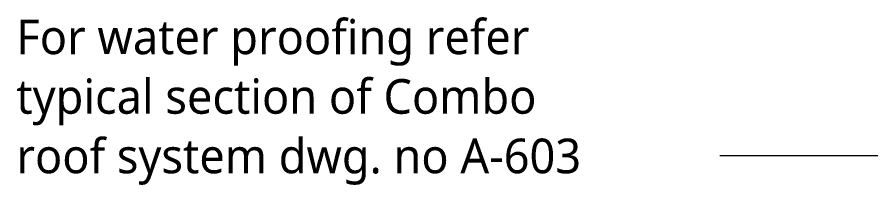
# Model space of a CAD drawing. Header units: millimetres. Extents: x -25665 to 25841, y -6376 to 15610.
# Drawn here: x 17333 to 19182, y 7983 to 8346 of the extents above; entities that cross this region are included whole.
import ezdxf

# ---------------------------------------------------------------- set-up
doc = ezdxf.new("R2010")
doc.units = ezdxf.units.MM
doc.layers.add('G-ANNO-TEXT', color=231, linetype='Continuous', lineweight=9)
doc.styles.add('Lucida Sans Unicode_3', font='l_10646.ttf', dxfattribs={"height": 75})

msp = doc.modelspace()

# ---------------------------------------------------------------- linework, layer by layer
at = {"layer": 'G-ANNO-TEXT', "color": 7}
for p, q in [((18886.1, 8045.3), (18855.5, 8045.3)), ((19560.9, 8045.3), (18886.1, 8045.3))]:
    msp.add_line(p, q, dxfattribs=at)

# ---------------------------------------------------------------- texts
at = {"layer": 'G-ANNO-TEXT', "color": 7, "char_height": 75, "attachment_point": 1, "style": 'Lucida Sans Unicode_3'}
for s, insert, width in [('For water proofing refer ', (17331.8, 8340.7), 1539.24), ('typical section of Combo ', (17331.8, 8211.7), 1587.341), ('roof system dwg. no A-603', (17331.8, 8082.8), 1723.628)]:
    msp.add_mtext(s, dxfattribs=dict(at, insert=insert, width=width))

doc.saveas('drawing.dxf')
